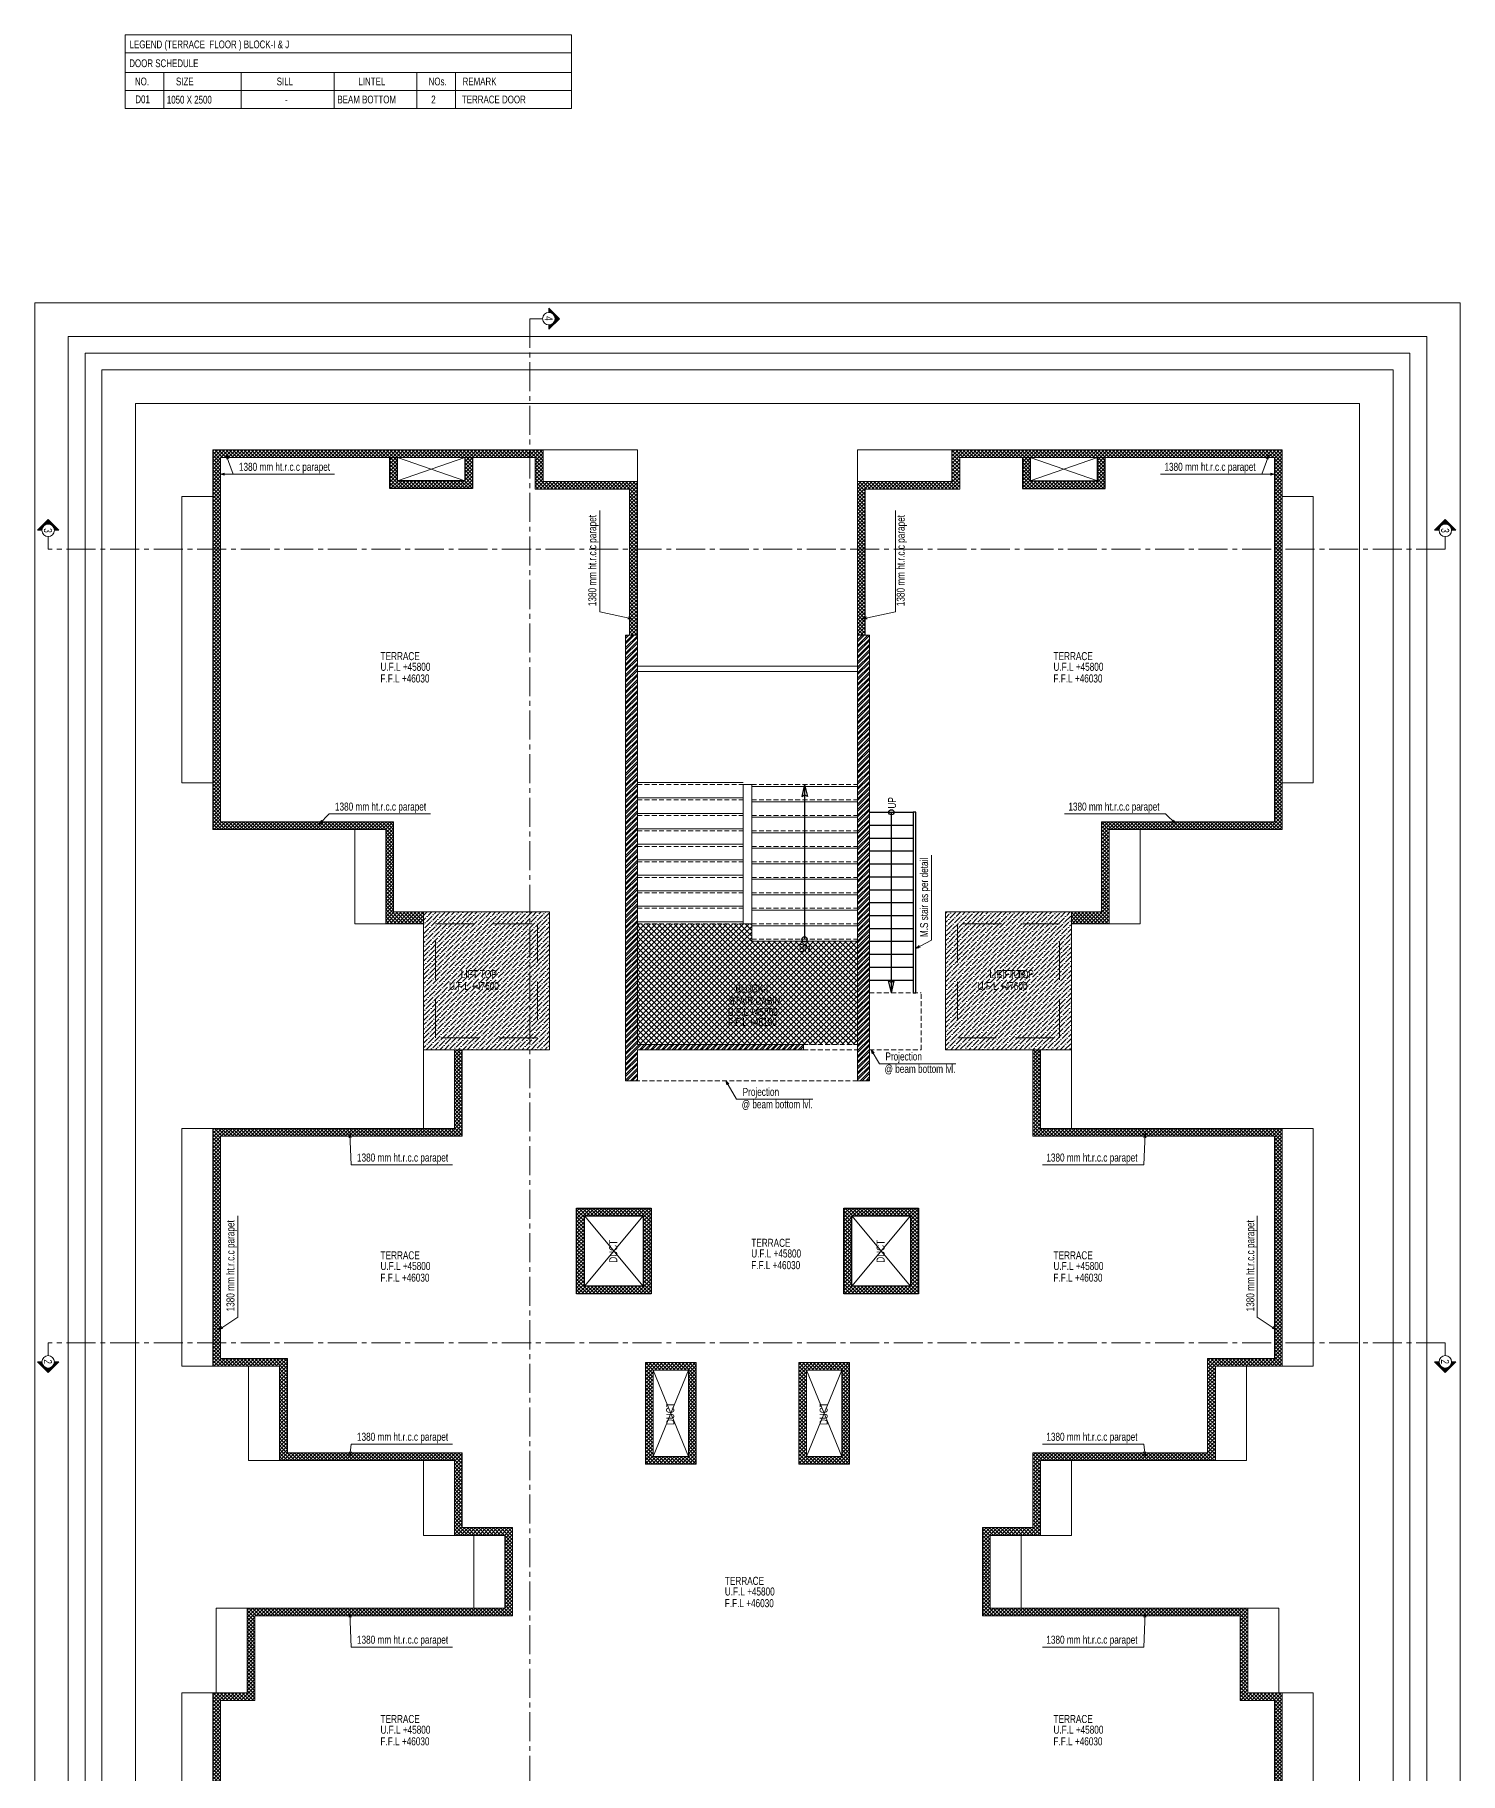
# Model space of a CAD drawing. Header units: inches. Extents: x 822859 to 1009930, y 496782 to 576896.
# Drawn here: x 933789 to 961415, y 537565 to 571247 of the extents above; entities that cross this region are included whole.
import ezdxf
from ezdxf.enums import TextEntityAlignment as Align

# ---------------------------------------------------------------- set-up
doc = ezdxf.new("R2010")
doc.units = ezdxf.units.IN
doc.header["$LTSCALE"] = 750
doc.header["$MEASUREMENT"] = 0
for name, pattern in [('CENTER', [2, 1.25, -0.25, 0.25, -0.25]), ('CENTER2', [1.125, 0.75, -0.125, 0.125, -0.125]), ('HIDDEN', [0.375, 0.25, -0.125]), ('HIDDEN2', [0.1875, 0.125, -0.0625])]:
    doc.linetypes.add(name, pattern=pattern)
for name, color, linetype, lineweight in [('a-Text1-Labels-MSA', 7, 'Continuous', 13), ('DOTTED LINE-MSA', 8, 'HIDDEN2', 13), ('ELE HATCH-5-MSA', 254, 'Continuous', 5), ('ELE-01-MSA', 8, 'Continuous', 18), ('ELE-03-MSA', 145, 'Continuous', 18), ('SECTION LINE', 14, 'CENTER', 9), ('TEXT DETAIL-MSA', 8, 'Continuous', 13), ('TEXT ROOM NAME-MSA', 8, 'Continuous', 13), ('WALL HATCH-MSA', 251, 'Continuous', 9), ('WALL-MSA', 11, 'Continuous', 18)]:
    doc.layers.add(name, color=color, linetype=linetype, lineweight=lineweight)
doc.layers.add('ELE-02-MSA', color=8, linetype='Continuous')
doc.layers.add('LEVEL TEXT-MSA', color=14, linetype='Continuous')
doc.styles.add('125', font='swisscl.ttf', dxfattribs={"height": 125})
doc.styles.add('ARIAL', font='ARIALN.TTF', dxfattribs={"height": 360})
doc.styles.add('arial unicode', font='swisscl.ttf', dxfattribs={"height": 165})
doc.styles.add('Arial-Reg', font='swisscl.ttf', dxfattribs={"height": 155})
doc.styles.add('ARL', font='swisscl.ttf')
doc.dimstyles.new('100 K.T', dxfattribs={"dimtxt": 360, "dimasz": 80, "dimexe": 0.18, "dimexo": 0.0625, "dimgap": 1, "dimtad": 1, "dimdec": 0, "dimzin": 0, "dimdsep": 46, "dimtxsty": 'ARIAL', "dimblk": 'DOT', "dimcen": 0.09, "dimse1": 1, "dimse2": 1, "dimclrd": 50, "dimclrt": 256, "dimadec": 0, "dimazin": 0, "dimtfac": 1, "dimtdec": 0, "dimtofl": 0, "dimtmove": 1, "dimatfit": 0, "dimfxl": 1, "dimtolj": 1, "dimtzin": 0, "dimlwd": -1, "dimarcsym": 0})
pattern_1 = [(45, (952402.295, 554021.86), (-53.033, 53.033), []), (45, (952437.65, 554021.86), (-53.033, 53.033), [])]

# ---------------------------------------------------------------- blocks, each defined once
blk = doc.blocks.new('M.S STAIR')
for p, q in [((-3500, 900), (-3500, 50)), ((-3250, 900), (-3250, 50)), ((-3000, 900), (-3000, 50)), ((-2750, 900), (-2750, 50)), ((-2500, 900), (-2500, 50)), ((-2250, 900), (-2250, 50)), ((-2000, 900), (-2000, 50)), ((-1750, 900), (-1750, 50)), ((-1500, 900), (-1500, 50)), ((-1250, 900), (-1250, 50)), ((-1000, 900), (-1000, 50)), ((-750, 900), (-750, 50)), ((-500, 900), (-500, 50)), ((-250, 900), (-250, 50))]:
    blk.add_line(p, q)
blk.add_lwpolyline([(0, 0), (-3500, 0), (-3500, 50), (0, 50)], close=True)
blk = doc.blocks.new('_Dot')
at = {"linetype": 'ByBlock', "lineweight": -2}
blk.add_line((-0.5, 0), (-1, 0), dxfattribs=at)
at = {"linetype": 'ByBlock', "const_width": 0.5}
blk.add_lwpolyline([(-0.25, 0, 1), (0.25, 0, 1)], format="xyb", close=True, dxfattribs=at)
blk = doc.blocks.new('section sym.')
h = blk.add_hatch(color=256)
h.dxf.hatch_style = 1
h.paths.add_polyline_path([(-240, 90), (-240, 153), (-393, 0), (-240, -153), (-240, -90, -0.414214), (-330, 0, -0.414214)])
at = {"layer": 'SECTION LINE', "linetype": 'Continuous'}
blk.add_line((-150, 0), (0, 0), dxfattribs=at)
blk.add_lwpolyline([(-240, -90), (-240, -153), (-393, 0), (-240, 153), (-240, 90)], dxfattribs=at)
blk.add_circle((-240, 0), 90, dxfattribs=at)
blk = doc.blocks.new('A$C37e82350')
at = {"layer": 'SECTION LINE', "linetype": 'CENTER2'}
for points in [[(1868, 15657), (1925, 15657), (1925, -11420), (1881, -11420)], [(17359, 15657), (17302, 15657), (17302, -11420), (17346, -11420)], [(46181, 15657), (46124, 15657), (46124, -11420), (46168, -11420)], [(-2542, -2027), (-2542, -2083), (61391, -2083), (61391, -2039)]]:
    blk.add_lwpolyline(points, dxfattribs=at)
at = {"layer": 'SECTION LINE', "yscale": 1.347826086956522, "zscale": 1.347826086956522}
for p, xscale in [((1881, 15657), 1.347826086956522), ((17346, 15657), -1.347826086956522), ((46168, 15657, 0), -1.347826086956522), ((1881, -11420), 1.347826086956522), ((17346, -11420), -1.347826086956522), ((46168, -11420, 0), -1.347826086956522)]:
    blk.add_blockref('section sym.', p, dxfattribs=dict(at, xscale=xscale))
at = {"layer": 'SECTION LINE', "xscale": -1.347826086956523, "yscale": 1.347826086956523, "zscale": 1.347826086956522, "rotation": 90}
for p in [(-2542, -2039), (61391, -2039)]:
    blk.add_blockref('section sym.', p, dxfattribs=at)
at = {"layer": 'SECTION LINE', "style": '125'}
for s, p in [('3', (1562, 15654)), ('2', (17665, 15654)), ('1', (46487, 15654, 0)), ('4', (-2547, -1719)), ('4', (61386, -1719)), ('3', (1562, -11423)), ('2', (17665, -11423)), ('1', (46487, -11423, 0))]:
    blk.add_text(s, height=155, dxfattribs=at).set_placement(p, align=Align.MIDDLE)

msp = doc.modelspace()

# ---------------------------------------------------------------- hatches: boundary and pattern name
at = {"layer": 'ELE HATCH-5-MSA'}
h = msp.add_hatch(dxfattribs=at)
h.set_pattern_fill('ANSI37', color=14, scale=400)
h.paths.add_polyline_path([(940741, 554252), (940741, 556001), (937389, 556001), (937389, 563054), (943489, 563054), (943489, 562444), (945318, 562444), (945318, 559613), (945468, 559613), (945468, 562594), (943639, 562594), (943639, 563204), (937239, 563204), (937239, 555851), (940591, 555851), (940591, 554022), (941325, 554022), (941325, 554252)])
h = msp.add_hatch(dxfattribs=at)
h.set_pattern_fill('ANSI37', color=14, scale=400)
h.paths.add_polyline_path([(953879, 554252), (953879, 554022), (954612, 554022), (954612, 555851), (957965, 555851), (957965, 563204), (951564, 563204), (951564, 562594), (949735, 562594), (949735, 559613), (949885, 559613), (949885, 562444), (951714, 562444), (951714, 563054), (957815, 563054), (957815, 556001), (954462, 556001), (954462, 554252)])
h = msp.add_hatch(dxfattribs=at)
h.set_pattern_fill('ANSI37', color=14, scale=400)
h.paths.add_polyline_path([(942271, 563054), (942121, 563054), (942121, 562604), (940821, 562604), (940821, 563054), (940671, 563054), (940671, 562454), (942271, 562454)])
h = msp.add_hatch(dxfattribs=at)
h.set_pattern_fill('ANSI37', color=14, scale=400)
h.paths.add_polyline_path([(954532, 563054), (954382, 563054), (954382, 562604), (953082, 562604), (953082, 563054), (952932, 563054), (952932, 562454), (954532, 562454)])
h = msp.add_hatch(dxfattribs=at)
h.set_pattern_fill('ANSI36', color=49, scale=500)
h.paths.add_polyline_path([(943765, 554252), (943765, 551583), (941325, 551583), (941325, 554252)])
h = msp.add_hatch(dxfattribs=at)
h.set_pattern_fill('ANSI36', color=49, scale=500)
h.paths.add_polyline_path([(953879, 551583), (953879, 554252), (951439, 554252), (951439, 551583)])
h = msp.add_hatch(dxfattribs=at)
h.set_pattern_fill('ANSI37', color=47, scale=600)
h.paths.add_polyline_path([(949735, 553685), (948741, 553685, -0.384061), (948674, 553685), (947685, 553685), (947685, 554022), (947518, 554022), (945468, 554022), (945468, 551683), (948685, 551683), (949735, 551683)])
h = msp.add_hatch(dxfattribs=at)
h.set_pattern_fill('ANSI37', color=14, scale=400)
h.paths.add_polyline_path([(943047, 535236), (938744, 535236), (938744, 536913), (937389, 536913), (937389, 538975), (938055, 538975), (938055, 540613), (943047, 540613), (943047, 542323), (942075, 542323), (942075, 543771), (938684, 543771), (938684, 545599), (937389, 545599), (937389, 549909), (942075, 549909), (942075, 551583), (941925, 551583), (941925, 550059), (937239, 550059), (937239, 545449), (938534, 545449), (938534, 543621), (941925, 543621), (941925, 542173), (942897, 542173), (942897, 540763), (937905, 540763), (937905, 539125), (937239, 539125), (937239, 536763), (938594, 536763), (938594, 535086), (942897, 535086), (942897, 532457), (938591, 532457), (938591, 530781), (937239, 530781), (937239, 528419), (937905, 528419), (937905, 526780), (942897, 526780), (942897, 525371), (941925, 525371), (941925, 523923), (938534, 523923), (938534, 522094), (937239, 522094), (937239, 517484), (941925, 517484), (941925, 515960), (942075, 515960), (942075, 517634), (937389, 517634), (937389, 521944), (938684, 521944), (938684, 523773), (942075, 523773), (942075, 525221), (943047, 525221), (943047, 526930), (938055, 526930), (938055, 528569), (937389, 528569), (937389, 530631), (938741, 530631), (938741, 532307), (943047, 532307)])
h = msp.add_hatch(dxfattribs=at)
h.set_pattern_fill('ANSI37', color=14, scale=400)
h.paths.add_polyline_path([(957298, 528419), (957965, 528419), (957965, 530781), (956613, 530781), (956613, 532457), (952307, 532457), (952307, 535086), (956613, 535086), (956613, 536763), (957965, 536763), (957965, 539125), (957298, 539125), (957298, 540763), (952307, 540763), (952307, 542173), (953279, 542173), (953279, 543621), (956670, 543621), (956670, 545449), (957965, 545449), (957965, 550059), (953279, 550059), (953279, 551583), (953129, 551583), (953129, 549909), (957815, 549909), (957815, 545599), (956520, 545599), (956520, 543771), (953129, 543771), (953129, 542323), (952157, 542323), (952157, 540613), (957148, 540613), (957148, 538975), (957815, 538975), (957815, 536913), (956463, 536913), (956463, 535236), (952157, 535236), (952157, 532307), (956463, 532307), (956463, 530631), (957815, 530631), (957815, 528569), (957148, 528569), (957148, 526930), (952157, 526930), (952157, 525221), (953129, 525221), (953129, 523773), (956520, 523773), (956520, 521944), (957815, 521944), (957815, 517634), (953129, 517634), (953129, 515960), (953279, 515960), (953279, 517484), (957965, 517484), (957965, 522094), (956670, 522094), (956670, 523923), (953279, 523923), (953279, 525371), (952307, 525371), (952307, 526780), (957298, 526780)])
h = msp.add_hatch(dxfattribs=at)
h.set_pattern_fill('ANSI37', color=14, scale=400)
h.paths.add_polyline_path([(945583, 548363), (945583, 547002), (944440, 547002), (944440, 548363)], flags=16)
h.paths.add_polyline_path([(945733, 548513), (945733, 546852), (944290, 546852), (944290, 548513)])
h = msp.add_hatch(dxfattribs=at)
h.set_pattern_fill('ANSI37', color=14, scale=400)
h.paths.add_polyline_path([(950764, 548363), (950764, 547002), (949621, 547002), (949621, 548363)], flags=16)
h.paths.add_polyline_path([(950914, 548513), (950914, 546852), (949471, 546852), (949471, 548513)])
h = msp.add_hatch(dxfattribs=at)
h.set_pattern_fill('ANSI37', color=14, scale=400)
h.paths.add_polyline_path([(945623, 543553), (946607, 543553), (946607, 545522), (945623, 545522)])
h.paths.add_polyline_path([(945773, 543703), (946457, 543703), (946457, 545372), (945773, 545372)], flags=16)
h = msp.add_hatch(dxfattribs=at)
h.set_pattern_fill('ANSI37', color=14, scale=400)
h.paths.add_polyline_path([(949581, 543553), (948596, 543553), (948596, 545522), (949581, 545522)])
h.paths.add_polyline_path([(949431, 543703), (948746, 543703), (948746, 545372), (949431, 545372)], flags=16)
at = {"layer": 'WALL HATCH-MSA'}
h = msp.add_hatch(dxfattribs=at)
h.set_pattern_fill('ANSI32', color=256, scale=200)
h.set_pattern_definition(pattern_1)
h.paths.add_polyline_path([(945468, 559613), (945468, 551683), (948685, 551683), (948685, 551583), (945468, 551583), (945468, 550983), (945238, 550983), (945238, 559613)])
h = msp.add_hatch(dxfattribs=at)
h.set_pattern_fill('ANSI32', color=256, scale=200)
h.set_pattern_definition(pattern_1)
h.paths.add_polyline_path([(949735, 559613), (949965, 559613), (949965, 550983), (949735, 550983)])

# ---------------------------------------------------------------- linework, layer by layer
for p, q in [((948708, 556722), (948653, 556486)), ((948653, 556486), (948708, 556521)), ((948708, 556722), (948708, 553722)), ((948708, 556722), (948762, 556486)), ((948762, 556486), (948708, 556521)), ((950390, 552683), (950390, 556183)), ((950390, 552683), (950336, 552919)), ((950336, 552919), (950390, 552885)), ((950390, 552683), (950445, 552919)), ((950445, 552919), (950390, 552885))]:
    msp.add_line(p, q)
for points in [[(942271, 563054), (942271, 562454), (940671, 562454), (940671, 563054)], [(942121, 563054), (942121, 562604), (940821, 562604), (940821, 563054)], [(952932, 563054), (952932, 562454), (954532, 562454), (954532, 563054)], [(953082, 563054), (953082, 562604), (954382, 562604), (954382, 563054)]]:
    msp.add_lwpolyline(points)
for points in [[(945733, 548513), (945733, 546852), (944290, 546852), (944290, 548513)], [(945583, 548363), (945583, 547002), (944440, 547002), (944440, 548363)], [(950914, 548513), (950914, 546852), (949471, 546852), (949471, 548513)], [(950764, 548363), (950764, 547002), (949621, 547002), (949621, 548363)]]:
    msp.add_lwpolyline(points, close=True)
for centre in [(950390, 556183), (948708, 553722)]:
    msp.add_circle(centre, 50)
at = {"layer": 'a-Text1-Labels-MSA'}
for p, q in [((935542, 570895), (944192, 570895)), ((935542, 570517), (944192, 570517)), ((936292, 570517), (936292, 569818)), ((937792, 570517), (937792, 569818)), ((939592, 570517), (939592, 569818)), ((941192, 570517), (941192, 569818)), ((941942, 570517), (941942, 569818)), ((935542, 570168), (944192, 570168))]:
    msp.add_line(p, q, dxfattribs=at)
msp.add_lwpolyline([(935542, 569818), (944192, 569818), (944192, 571247), (935542, 571247), (935542, 569818), (944192, 569818)], dxfattribs=at)
at = {"layer": 'Defpoints', "color": 1, "lineweight": 0}
for points in [[(961415, 566054), (933789, 566054), (933789, 501489), (961415, 501489)], [(960765, 565404), (934439, 565404), (934439, 502139), (960765, 502139)], [(960440, 565079), (934764, 565079), (934764, 502464), (960440, 502464)], [(960115, 564754), (935089, 564754), (935089, 502789), (960115, 502789)], [(959465, 564104), (935739, 564104), (935739, 503439), (959465, 503439)]]:
    msp.add_lwpolyline(points, close=True, dxfattribs=at)
at = {"layer": 'DOTTED LINE-MSA'}
for p, q in [((945468, 556722), (947518, 556722)), ((947685, 556722), (949735, 556722)), ((945468, 556422), (947518, 556422)), ((945468, 556122), (947518, 556122)), ((947685, 556422), (949735, 556422)), ((947685, 556122), (949735, 556122)), ((945468, 555822), (947518, 555822)), ((947685, 555822), (949735, 555822)), ((945468, 555522), (947518, 555522)), ((947685, 555522), (949735, 555522)), ((945468, 555222), (947518, 555222)), ((947685, 555222), (949735, 555222)), ((945468, 554922), (947518, 554922)), ((947685, 554922), (949735, 554922)), ((945468, 554622), (947518, 554622)), ((947685, 554622), (949735, 554622)), ((945468, 554322), (947518, 554322)), ((947685, 554322), (949735, 554322)), ((945468, 554022), (947518, 554022)), ((947685, 554022), (949735, 554022)), ((947685, 553722), (949735, 553722)), ((949965, 552683), (950965, 552683)), ((950965, 551583), (950965, 552683)), ((948685, 551683), (949735, 551683)), ((948685, 551583), (949735, 551583)), ((949965, 551583), (950965, 551583)), ((949735, 550983), (945468, 550983))]:
    msp.add_line(p, q, dxfattribs=at)
at = {"layer": 'ELE-01-MSA'}
for p, q in [((949735, 559013), (945468, 559013)), ((949735, 558913), (945468, 558913)), ((945468, 556762), (947518, 556762)), ((945468, 556462), (947518, 556462)), ((947685, 556685), (949735, 556685)), ((945468, 556162), (947518, 556162)), ((947685, 556385), (949735, 556385)), ((945468, 555862), (947518, 555862)), ((947685, 556085), (949735, 556085)), ((947685, 555785), (949735, 555785)), ((945468, 555562), (947518, 555562)), ((947685, 555485), (949735, 555485)), ((945468, 555262), (947518, 555262)), ((947685, 555185), (949735, 555185)), ((945468, 554962), (947518, 554962)), ((947685, 554885), (949735, 554885)), ((945468, 554662), (947518, 554662)), ((947685, 554585), (949735, 554585)), ((945468, 554362), (947518, 554362)), ((947685, 554285), (949735, 554285)), ((945468, 554062), (947518, 554062)), ((947685, 554022), (947685, 553685)), ((947685, 553985), (949735, 553985)), ((947685, 553685), (949735, 553685))]:
    msp.add_line(p, q, dxfattribs=at)
for points in [[(936639, 536763), (936639, 539125), (937305, 539125), (937305, 540763), (942297, 540763), (942297, 542173), (941325, 542173), (941325, 543621), (937934, 543621), (937934, 545449), (936639, 545449), (936639, 550059), (941325, 550059), (941325, 554022), (939991, 554022), (939991, 555851), (937239, 555851), (937239, 556751), (936639, 556751), (936639, 562304), (937239, 562304), (937239, 563204), (945468, 563204), (945468, 559613)], [(937239, 536763), (937239, 539125), (937905, 539125), (937905, 540763), (942897, 540763), (942897, 542173), (941925, 542173), (941925, 543621), (938534, 543621), (938534, 545449), (937239, 545449), (937239, 550059), (941925, 550059), (941925, 551583), (941325, 551583), (941325, 554022), (940591, 554022), (940591, 555851), (937239, 555851), (937239, 563204), (943639, 563204), (943639, 562594), (945468, 562594), (945468, 559613)], [(949735, 559613), (949735, 563204), (957965, 563204), (957965, 562304), (958565, 562304), (958565, 556751), (957965, 556751), (957965, 555851), (955212, 555851), (955212, 554022), (954612, 554022), (953879, 554022), (953879, 550059), (958565, 550059), (958565, 545449), (957270, 545449), (957270, 543621), (953879, 543621), (953879, 542173), (952907, 542173), (952907, 540763), (957898, 540763), (957898, 539125), (958565, 539125), (958565, 536763)], [(949735, 559613), (949735, 562594), (951564, 562594), (951564, 563204), (957965, 563204), (957965, 555851), (954612, 555851), (954612, 554022), (953879, 554022), (953879, 551583), (953279, 551583), (953279, 550059), (957965, 550059), (957965, 545449), (956670, 545449), (956670, 543621), (953279, 543621), (953279, 542173), (952307, 542173), (952307, 540763), (957298, 540763), (957298, 539125), (957965, 539125), (957965, 536763)], [(945318, 559613), (945318, 562444), (943489, 562444), (943489, 563054), (937389, 563054), (937389, 556001), (940741, 556001), (940741, 554252)], [(954462, 554252), (954462, 556001), (957815, 556001), (957815, 563054), (951714, 563054), (951714, 562444), (949885, 562444), (949885, 559613)], [(941325, 554252), (940741, 554252)], [(953879, 554252), (954462, 554252)], [(942075, 551583), (942075, 549909), (937389, 549909), (937389, 545599), (938684, 545599), (938684, 543771), (942075, 543771), (942075, 542323), (943047, 542323), (943047, 540613), (938055, 540613), (938055, 538975), (937389, 538975), (937389, 536913)], [(957815, 536913), (957815, 538975), (957148, 538975), (957148, 540613), (952157, 540613), (952157, 542323), (953129, 542323), (953129, 543771), (956520, 543771), (956520, 545599), (957815, 545599), (957815, 549909), (953129, 549909), (953129, 551583)]]:
    msp.add_lwpolyline(points, dxfattribs=at)
for points in [[(947518, 554022), (947685, 554022), (947685, 556722), (947518, 556722)], [(943765, 554252), (943765, 551583), (941325, 551583), (941325, 554252)], [(953879, 551583), (953879, 554252), (951439, 554252), (951439, 551583)], [(945623, 543553), (946607, 543553), (946607, 545522), (945623, 545522)], [(945773, 543703), (946457, 543703), (946457, 545372), (945773, 545372)], [(949581, 543553), (948596, 543553), (948596, 545522), (949581, 545522)], [(949431, 543703), (948746, 543703), (948746, 545372), (949431, 545372)]]:
    msp.add_lwpolyline(points, close=True, dxfattribs=at)
at = {"layer": 'ELE-03-MSA'}
for p, q in [((942121, 563054), (940821, 562604)), ((940821, 563054), (942121, 562604)), ((953082, 563054), (954382, 562604)), ((954382, 563054), (953082, 562604)), ((945583, 548363), (944440, 547002)), ((944440, 548363), (945583, 547002)), ((950764, 548363), (949621, 547002)), ((949621, 548363), (950764, 547002))]:
    msp.add_line(p, q, dxfattribs=at)
at = {"layer": 'ELE-03-MSA', "linetype": 'HIDDEN', "ltscale": 4}
for points in [[(943535, 554022), (943535, 551813), (941555, 551813), (941555, 554022)], [(953649, 551813), (953649, 554022), (951669, 554022), (951669, 551813)]]:
    msp.add_lwpolyline(points, close=True, dxfattribs=at)
at = {"layer": 'ELE-03-MSA'}
for points in [[(945773, 545372), (946457, 543703)], [(946457, 545372), (945773, 543703)], [(949431, 545372), (948746, 543703)], [(948746, 545372), (949431, 543703)]]:
    msp.add_lwpolyline(points, dxfattribs=at)
at = {"layer": 'WALL-MSA'}
for p, q in [((945238, 559613), (945238, 550983)), ((945238, 559613), (945468, 559613)), ((945468, 559613), (945468, 551683)), ((949735, 559613), (949735, 550983)), ((949735, 559613), (949965, 559613)), ((949965, 559613), (949965, 550983)), ((948685, 551683), (945468, 551683)), ((948685, 551583), (945468, 551583)), ((945468, 551583), (945468, 550983)), ((948685, 551683), (948685, 551583)), ((945238, 550983), (945468, 550983)), ((949735, 550983), (949965, 550983))]:
    msp.add_line(p, q, dxfattribs=at)

# ---------------------------------------------------------------- block references
at = {"color": 2, "rotation": 270}
msp.add_blockref('A$C37e82350', (945468, 563204), dxfattribs=at)
at = {"layer": 'ELE-02-MSA', "xscale": -1, "rotation": 90}
msp.add_blockref('M.S STAIR', (950865, 552683), dxfattribs=at)

# ---------------------------------------------------------------- texts
at = {"layer": 'a-Text1-Labels-MSA', "style": 'arial unicode'}
for s, p in [('LEGEND (TERRACE  FLOOR ) BLOCK-I & J', (935627, 570985)), ('DOOR SCHEDULE ', (935620, 570620)), ('NO.', (935730, 570267)), ('SIZE', (936526, 570267)), ('SILL', (938478, 570267)), ('LINTEL', (940061, 570267)), ('NOs.', (941422, 570267)), ('REMARK', (942080, 570267)), ('D01', (935738, 569921)), ('1050 X 2500', (936348, 569914)), ('-', (938637, 569918)), ('BEAM BOTTOM', (939654, 569918)), ('2', (941473, 569918)), ('TERRACE DOOR', (942067, 569918))]:
    msp.add_text(s, height=150, dxfattribs=at).set_placement(p)
at = {"layer": 'LEVEL TEXT-MSA', "style": 'ARL'}
for s, p in [('U.F.L +45800', (940489, 559002)), ('F.F.L +46030', (940489, 558776)), ('U.F.L +45800', (953532, 559002)), ('F.F.L +46030', (953532, 558776)), ('U.F.L +47600', (941817, 552817)), ('U.F.L +47600', (952062, 552817)), ('U.F.L +45800', (947221, 552316)), ('F.F.L +46190', (947221, 552120)), ('U.F.L +45800', (947674, 547635)), ('U.F.L +45800', (940489, 547393)), ('F.F.L +46030', (947674, 547409)), ('U.F.L +45800', (953532, 547393)), ('F.F.L +46030', (940489, 547167)), ('F.F.L +46030', (953532, 547167)), ('U.F.L +45800', (947162, 541086)), ('F.F.L +46030', (947162, 540860)), ('U.F.L +45800', (940489, 538408)), ('F.F.L +46030', (940489, 538183)), ('U.F.L +45800', (953532, 538408)), ('F.F.L +46030', (953532, 538183))]:
    msp.add_text(s, height=155, dxfattribs=at).set_placement(p, align=Align.MIDDLE_LEFT)
at = {"layer": 'TEXT DETAIL-MSA', "style": '125'}
for s, p in [('1380 mm ht.r.c.c parapet', (938629, 562876)), ('1380 mm ht.r.c.c parapet', (956566, 562876)), ('1380 mm ht.r.c.c parapet', (940490, 556293)), ('1380 mm ht.r.c.c parapet', (954704, 556293)), ('LIFT TOP', (942394, 553047)), ('LIFT TOP', (952639, 553047)), ('LIFT TOP', (952803, 553047)), ('Projection', (950629, 551452)), ('@ beam bottom lvl.', (950945, 551212)), ('Projection', (947861, 550766)), ('@ beam bottom lvl.', (948176, 550526)), ('1380 mm ht.r.c.c parapet', (940917, 549493)), ('1380 mm ht.r.c.c parapet', (954277, 549493)), ('1380 mm ht.r.c.c parapet', (940917, 544084)), ('1380 mm ht.r.c.c parapet', (954277, 544084)), ('1380 mm ht.r.c.c parapet', (940917, 540152)), ('1380 mm ht.r.c.c parapet', (954277, 540152))]:
    msp.add_text(s, height=155, dxfattribs=at).set_placement(p, align=Align.MIDDLE_CENTER)
for s, p in [('1380 mm ht.r.c.c parapet', (944594, 561059)), ('1380 mm ht.r.c.c parapet', (950571, 561059)), ('M.S stair as per detail', (951024, 554532)), ('1380 mm ht.r.c.c parapet', (937581, 547396)), ('1380 mm ht.r.c.c parapet', (957346, 547396))]:
    msp.add_text(s, height=155, rotation=90, dxfattribs=at).set_placement(p, align=Align.MIDDLE_CENTER)
at = {"layer": 'TEXT ROOM NAME-MSA', "lineweight": 0, "style": 'Arial-Reg'}
for s, p in [('TERRACE', (940491, 559131)), ('TERRACE', (953534, 559131)), ('DN', (948597, 553476)), ('BLOCK-I', (947368, 552691)), ('STAIR CABIN', (947244, 552455)), ('TERRACE', (940491, 547522)), ('TERRACE', (947676, 547764)), ('TERRACE', (953534, 547522)), ('TERRACE', (947164, 541215)), ('TERRACE', (940491, 538538)), ('TERRACE', (953534, 538538))]:
    msp.add_text(s, height=155, dxfattribs=at).set_placement(p)
for s, p in [('UP', (950480, 556255)), ('DUCT', (945077, 547456)), ('DUCT', (950259, 547456)), ('DUCT', (946181, 544310)), ('DUCT', (949155, 544310))]:
    msp.add_text(s, height=155, rotation=90, dxfattribs=at).set_placement(p)

# ---------------------------------------------------------------- leaders
at = {"layer": 'TEXT DETAIL-MSA'}
for points, override in [([(937501, 563104), (937636, 562734), (939596, 562734)], {"dimgap": 1, "dimtad": 0, "dimclrd": 256, "dimldrblk": 'Open30'}), ([(957703, 563104), (957568, 562734), (955608, 562734)], {"dimgap": 1, "dimtad": 0, "dimclrd": 256, "dimldrblk": 'Open30'}), ([(937389, 562734), (937636, 562734)], {"dimtad": 0, "dimclrd": 256, "dimldrblk": 'Open30'}), ([(957815, 562734), (957568, 562734)], {"dimtad": 0, "dimclrd": 256, "dimldrblk": 'Open30'}), ([(945368, 559932), (944737, 560067), (944737, 562027)], {"dimgap": 1, "dimtad": 0, "dimclrd": 256, "dimldrblk": 'Open30'}), ([(949836, 559932), (950467, 560067), (950467, 562027)], {"dimgap": 1, "dimtad": 0, "dimclrd": 256, "dimldrblk": 'Open30'}), ([(939304, 555961), (939497, 556151), (941458, 556151)], {"dimgap": 1, "dimtad": 0, "dimclrd": 256, "dimldrblk": 'Open30'}), ([(955900, 555961), (955706, 556151), (953746, 556151)], {"dimgap": 1, "dimtad": 0, "dimclrd": 256, "dimldrblk": 'Open30'}), ([(950865, 553545), (951167, 553706), (951167, 555349)], {"dimgap": 1, "dimtad": 0, "dimclrd": 256, "dimldrblk": 'Open30'}), ([(949997, 551583), (950158, 551308), (951640, 551308)], {"dimgap": 1, "dimtad": 0, "dimclrd": 256, "dimldrblk": 'Open30'}), ([(947179, 550983), (947389, 550622), (948871, 550622)], {"dimgap": 1, "dimtad": 0, "dimclrd": 256, "dimldrblk": 'Open30'}), ([(939898, 549959), (939924, 549350), (941885, 549350)], {"dimgap": 1, "dimtad": 0, "dimclrd": 256, "dimldrblk": 'Open30'}), ([(955306, 549959), (955280, 549350), (953319, 549350)], {"dimgap": 1, "dimtad": 0, "dimclrd": 256, "dimldrblk": 'Open30'}), ([(937353, 546158), (937723, 546403), (937723, 548363)], {"dimgap": 1, "dimtad": 0, "dimclrd": 256, "dimldrblk": 'Open30'}), ([(957850, 546158), (957480, 546403), (957480, 548363)], {"dimgap": 1, "dimtad": 0, "dimclrd": 256, "dimldrblk": 'Open30'}), ([(939898, 543712), (939924, 543941), (941885, 543941)], {"dimgap": 1, "dimtad": 0, "dimclrd": 256, "dimldrblk": 'Open30'}), ([(955306, 543712), (955280, 543941), (953319, 543941)], {"dimgap": 1, "dimtad": 0, "dimclrd": 256, "dimldrblk": 'Open30'}), ([(939898, 540670), (939924, 540009), (941885, 540009)], {"dimgap": 1, "dimtad": 0, "dimclrd": 256, "dimldrblk": 'Open30'}), ([(955306, 540670), (955280, 540009), (953319, 540009)], {"dimgap": 1, "dimtad": 0, "dimclrd": 256, "dimldrblk": 'Open30'})]:
    msp.add_leader(points, dimstyle='100 K.T', override=override, dxfattribs=at)

doc.saveas('drawing.dxf')
